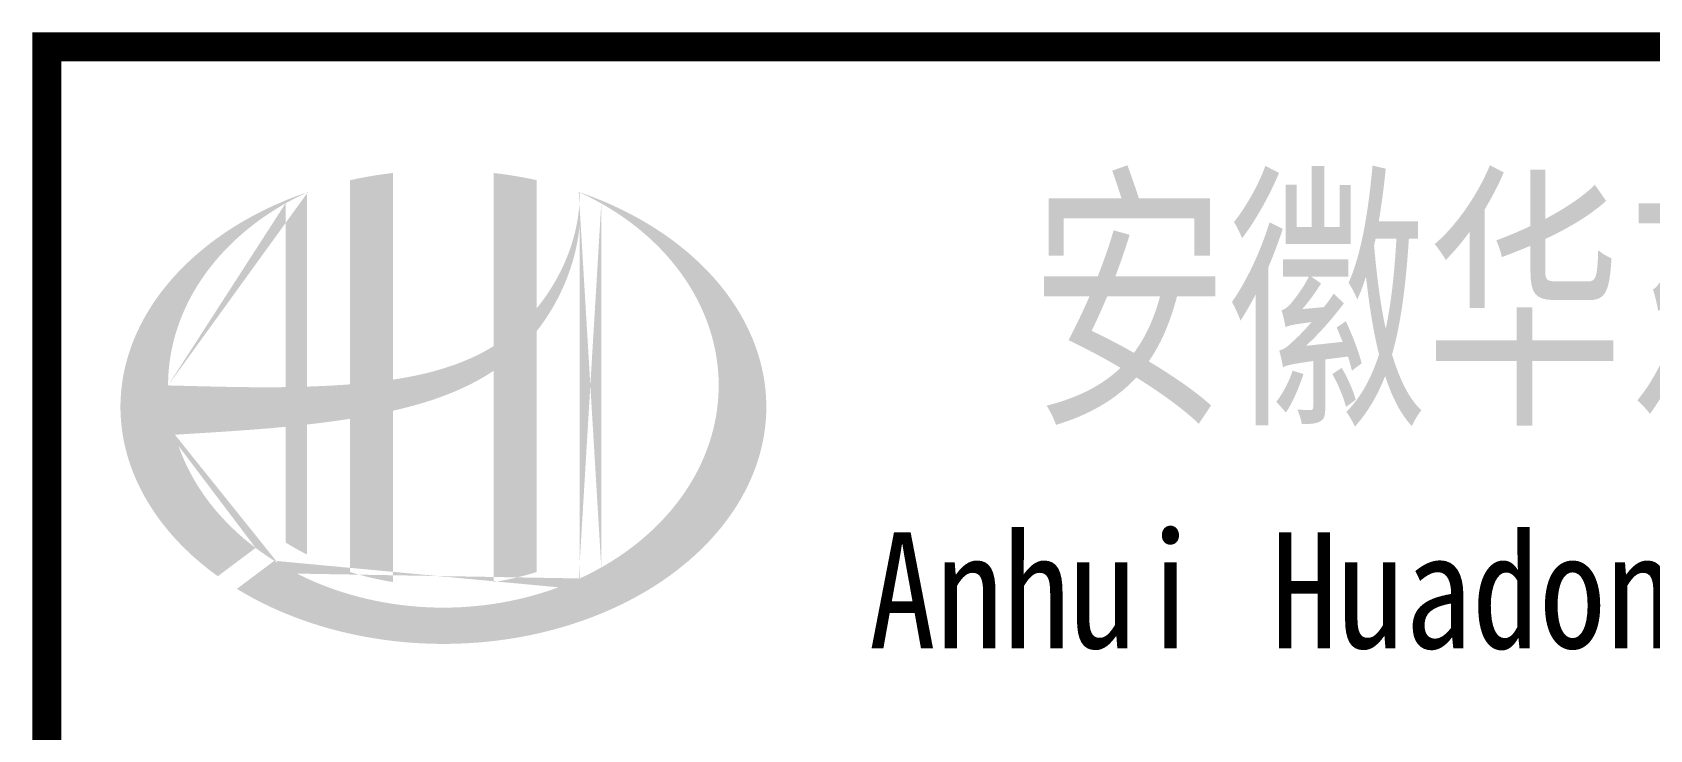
# Model space of a CAD drawing. Extents: x 4579863 to 4663963, y -547270 to -273670.
# Drawn here: x 4644928 to 4648834, y -411016 to -409332 of the extents above; entities that cross this region are included whole.
import ezdxf
from ezdxf.enums import TextEntityAlignment as Align

# ---------------------------------------------------------------- set-up
doc = ezdxf.new("R2010")
doc.units = 0
doc.header["$LTSCALE"] = 1000
doc.header["$MEASUREMENT"] = 0
doc.layers.get('0').update_dxf_attribs({"linetype": 'CONTINUOUS'})
doc.styles.add('ECEC_TQ_S', font='')
doc.styles.get('ECEC_TQ_S').set_extended_font_data('SimSun')

msp = doc.modelspace()

# ---------------------------------------------------------------- hatches: boundary and pattern name
h = msp.add_hatch(color=256)
edge = h.paths.add_edge_path()
edge.add_spline(control_points=[(4645799.3, -410245.8), (4645805.4, -410244.5), (4645811.5, -410243), (4645860.6, -410231.1), (4645903.2, -410218.2), (4645978.2, -410187), (4646011.1, -410170.1), (4646042, -410149.5)], knot_values=[61.629012, 61.629012, 61.629012, 61.629012, 63.330431, 63.330431, 75.353634, 75.353634, 85.398649, 85.398649, 85.398649, 85.398649], degree=3, periodic=0)
edge.add_line((4646042, -410149.5), (4646042, -410659.7))
edge.add_spline(control_points=[(4646042, -410659.7), (4646059.1, -410657), (4646076.1, -410653.6), (4646110.9, -410645.6), (4646128.6, -410640.7), (4646146, -410635.3)], knot_values=[4.908456, 4.908456, 4.908456, 4.908456, 4.992821, 4.992821, 5.083034, 5.083034, 5.083034, 5.083034], degree=3, periodic=0)
edge.add_line((4646146, -410635.3), (4646146, -410053.9))
edge.add_spline(control_points=[(4646146, -410053.9), (4646154.6, -410042.9), (4646162.8, -410031.6), (4646188.9, -409991.9), (4646204.6, -409961.9), (4646233.8, -409889.2), (4646245, -409845.4), (4646249.7, -409800.1), (4646249.8, -409798.8), (4646250, -409797.5)], knot_values=[97.991744, 97.991744, 97.991744, 97.991744, 101.64219, 101.64219, 110.337975, 110.337975, 121.934322, 121.934322, 122.270691, 122.270691, 122.270691, 122.270691], degree=3, periodic=0)
edge.add_line((4646250, -409797.5), (4646250, -409727.1))
edge.add_spline(control_points=[(4646250, -409727.1), (4646249.9, -409734.7), (4646249.5, -409742.4), (4646249, -409750.1)], knot_values=[126.194075, 126.194075, 126.194075, 126.194075, 128.396762, 128.396762, 128.396762, 128.396762], degree=3, periodic=0)
edge.add_spline(control_points=[(4646249, -409750.1), (4646248.5, -409756.3), (4646247.9, -409762.5), (4646247.1, -409768.7)], knot_values=[124.417049, 124.417049, 124.417049, 124.417049, 126.194075, 126.194075, 126.194075, 126.194075], degree=3, periodic=0)
edge.add_spline(control_points=[(4646247.1, -409768.7), (4646245.9, -409777.8), (4646244.5, -409787), (4646242.7, -409796.1)], knot_values=[121.80529, 121.80529, 121.80529, 121.80529, 124.417049, 124.417049, 124.417049, 124.417049], degree=3, periodic=0)
edge.add_spline(control_points=[(4646242.7, -409796.1), (4646240.3, -409808.2), (4646237.4, -409820.3), (4646233.9, -409832.4)], knot_values=[118.31574, 118.31574, 118.31574, 118.31574, 121.80529, 121.80529, 121.80529, 121.80529], degree=3, periodic=0)
edge.add_spline(control_points=[(4646233.9, -409832.4), (4646230.4, -409844.5), (4646226.3, -409856.5), (4646221.8, -409868.4)], knot_values=[114.795988, 114.795988, 114.795988, 114.795988, 118.31574, 118.31574, 118.31574, 118.31574], degree=3, periodic=0)
edge.add_spline(control_points=[(4646221.8, -409868.4), (4646217.3, -409880.1), (4646212.3, -409891.6), (4646206.9, -409902.9)], knot_values=[111.329641, 111.329641, 111.329641, 111.329641, 114.795988, 114.795988, 114.795988, 114.795988], degree=3, periodic=0)
edge.add_spline(control_points=[(4646206.9, -409902.9), (4646201.4, -409914.5), (4646195.3, -409925.8), (4646188.9, -409936.9)], knot_values=[107.79529, 107.79529, 107.79529, 107.79529, 111.329641, 111.329641, 111.329641, 111.329641], degree=3, periodic=0)
edge.add_spline(control_points=[(4646188.9, -409936.9), (4646182.6, -409947.7), (4646175.9, -409958.3), (4646168.7, -409968.5)], knot_values=[104.343579, 104.343579, 104.343579, 104.343579, 107.79529, 107.79529, 107.79529, 107.79529], degree=3, periodic=0)
edge.add_spline(control_points=[(4646168.7, -409968.5), (4646161.5, -409978.9), (4646153.9, -409989), (4646146, -409998.7)], knot_values=[100.8507, 100.8507, 100.8507, 100.8507, 104.343579, 104.343579, 104.343579, 104.343579], degree=3, periodic=0)
edge.add_line((4646146, -409998.7), (4646146, -409689.4))
edge.add_spline(control_points=[(4646146, -409689.4), (4646111.9, -409681.8), (4646077.1, -409676), (4646042, -409671.9)], knot_values=[4.423999, 4.423999, 4.423999, 4.423999, 4.558741, 4.558741, 4.558741, 4.558741], degree=3, periodic=0)
edge.add_line((4646042, -409671.9), (4646042, -410090))
edge.add_spline(control_points=[(4646042, -410090), (4645970, -410134.6), (4645885.8, -410157.8), (4645799.3, -410170.8)], knot_values=[63.246215, 63.246215, 63.246215, 63.246215, 87.689124, 87.689124, 87.689124, 87.689124], degree=3, periodic=0)
edge.add_line((4645799.3, -410170.8), (4645799.3, -409671.9))
edge.add_spline(control_points=[(4645799.3, -409671.9), (4645764.1, -409676), (4645729.4, -409681.8), (4645695.3, -409689.4)], knot_values=[4.866038, 4.866038, 4.866038, 4.866038, 5.000777, 5.000777, 5.000777, 5.000777], degree=3, periodic=0)
edge.add_line((4645695.3, -409689.4), (4645695.3, -410182.2))
edge.add_spline(control_points=[(4645695.3, -410182.2), (4645693.6, -410182.4), (4645658.7, -410185), (4645624.1, -410186.7), (4645591.3, -410187.8)], knot_values=[43.657356, 43.657356, 43.657356, 43.657356, 44.134253, 53.497092, 53.497092, 53.497092, 53.497092], degree=3, periodic=0)
edge.add_line((4645591.3, -410187.8), (4645591.3, -409718.7))
edge.add_spline(control_points=[(4645591.3, -409718.7), (4645574.3, -409724.5), (4645557.5, -409730.8), (4645541.1, -409737.5)], knot_values=[5.14157, 5.14157, 5.14157, 5.14157, 5.212921, 5.212921, 5.212921, 5.212921], degree=3, periodic=0)
edge.add_spline(control_points=[(4645541.1, -409737.5), (4645534.2, -409740.4), (4645527.3, -409743.3), (4645495.1, -409757.4), (4645470.6, -409769.7), (4645447.1, -409782.9)], knot_values=[5.212921, 5.212921, 5.212921, 5.212921, 5.24296, 5.24296, 5.355623, 5.355623, 5.355623, 5.355623], degree=3, periodic=0)
edge.add_spline(control_points=[(4645447.1, -409782.9), (4645432.2, -409791.3), (4645417.8, -409800), (4645403.8, -409809.1)], knot_values=[5.355623, 5.355623, 5.355623, 5.355623, 5.426974, 5.426974, 5.426974, 5.426974], degree=3, periodic=0)
edge.add_spline(control_points=[(4645403.8, -409809.1), (4645396.4, -409813.9), (4645389.1, -409818.9), (4645375.6, -409828.3), (4645369.4, -409832.9), (4645363.2, -409837.5)], knot_values=[5.426974, 5.426974, 5.426974, 5.426974, 5.464765, 5.464765, 5.498325, 5.498325, 5.498325, 5.498325], degree=3, periodic=0)
edge.add_spline(control_points=[(4645363.2, -409837.5), (4645337.2, -409857), (4645313.1, -409877.9), (4645291.2, -409899.9)], knot_values=[5.498325, 5.498325, 5.498325, 5.498325, 5.641027, 5.641027, 5.641027, 5.641027], degree=3, periodic=0)
edge.add_spline(control_points=[(4645291.2, -409899.9), (4645284.2, -409906.9), (4645277.4, -409914), (4645257, -409936.6), (4645244.1, -409952.4), (4645232.3, -409968.6)], knot_values=[5.641027, 5.641027, 5.641027, 5.641027, 5.686569, 5.686569, 5.783729, 5.783729, 5.783729, 5.783729], degree=3, periodic=0)
edge.add_spline(control_points=[(4645232.3, -409968.6), (4645217.2, -409989.4), (4645203.9, -410010.8), (4645190.8, -410035.7), (4645189.2, -410038.9), (4645187.6, -410042.1)], knot_values=[5.783729, 5.783729, 5.783729, 5.783729, 5.908374, 5.908374, 5.92643, 5.92643, 5.92643, 5.92643], degree=3, periodic=0)
edge.add_spline(control_points=[(4645187.6, -410042.1), (4645175.1, -410067.2), (4645165.1, -410092.8), (4645157.6, -410118.8)], knot_values=[5.92643, 5.92643, 5.92643, 5.92643, 6.069132, 6.069132, 6.069132, 6.069132], degree=3, periodic=0)
edge.add_spline(control_points=[(4645157.6, -410118.8), (4645154.4, -410129.9), (4645151.6, -410141), (4645146.2, -410167.2), (4645144, -410182.2), (4645142.5, -410197.3)], knot_values=[6.069132, 6.069132, 6.069132, 6.069132, 6.130179, 6.130179, 6.211834, 6.211834, 6.211834, 6.211834], degree=3, periodic=0)
edge.add_spline(control_points=[(4645142.5, -410197.3), (4645141.3, -410210.5), (4645140.6, -410223.7), (4645140.6, -410236.9)], knot_values=[6.211834, 6.211834, 6.211834, 6.211834, 6.283185, 6.283185, 6.283185, 6.283185], degree=3, periodic=0)
edge.add_spline(control_points=[(4645140.6, -410236.9), (4645140.6, -410246.2), (4645140.9, -410255.5), (4645141.6, -410264.9)], knot_values=[6.283185, 6.283185, 6.283185, 6.283185, 6.333655, 6.333655, 6.333655, 6.333655], degree=3, periodic=0)
edge.add_spline(control_points=[(4645141.6, -410264.9), (4645142.8, -410283.5), (4645145.3, -410302.1), (4645149.1, -410320.6)], knot_values=[6.333655, 6.333655, 6.333655, 6.333655, 6.434594, 6.434594, 6.434594, 6.434594], degree=3, periodic=0)
edge.add_spline(control_points=[(4645149.1, -410320.6), (4645149.4, -410321.8), (4645149.6, -410323.1), (4645153.5, -410341.6), (4645158.3, -410358.7), (4645164.2, -410375.8)], knot_values=[6.434594, 6.434594, 6.434594, 6.434594, 6.441278, 6.441278, 6.535532, 6.535532, 6.535532, 6.535532], degree=3, periodic=0)
edge.add_spline(control_points=[(4645164.2, -410375.8), (4645170.4, -410394), (4645177.9, -410412), (4645186.7, -410429.8)], knot_values=[6.535532, 6.535532, 6.535532, 6.535532, 6.636471, 6.636471, 6.636471, 6.636471], degree=3, periodic=0)
edge.add_spline(control_points=[(4645186.7, -410429.8), (4645188.9, -410434.3), (4645191.2, -410438.8), (4645200.5, -410456.4), (4645208.2, -410469.4), (4645216.6, -410482.3)], knot_values=[6.636471, 6.636471, 6.636471, 6.636471, 6.661894, 6.661894, 6.73741, 6.73741, 6.73741, 6.73741], degree=3, periodic=0)
edge.add_spline(control_points=[(4645216.6, -410482.3), (4645227.8, -410499.5), (4645240.1, -410516.3), (4645253.7, -410532.6)], knot_values=[6.73741, 6.73741, 6.73741, 6.73741, 6.838349, 6.838349, 6.838349, 6.838349], degree=3, periodic=0)
edge.add_spline(control_points=[(4645253.7, -410532.6), (4645259.6, -410539.8), (4645265.7, -410546.9), (4645280.3, -410562.8), (4645288.8, -410571.6), (4645297.7, -410580.3)], knot_values=[6.838349, 6.838349, 6.838349, 6.838349, 6.88251, 6.88251, 6.939288, 6.939288, 6.939288, 6.939288], degree=3, periodic=0)
edge.add_spline(control_points=[(4645297.7, -410580.3), (4645313.4, -410595.7), (4645330.3, -410610.5), (4645348.2, -410624.7)], knot_values=[6.939288, 6.939288, 6.939288, 6.939288, 7.040227, 7.040227, 7.040227, 7.040227], degree=3, periodic=0)
edge.add_spline(control_points=[(4645348.2, -410624.7), (4645357.2, -410631.8), (4645366.3, -410638.7), (4645375.8, -410645.5)], knot_values=[7.040227, 7.040227, 7.040227, 7.040227, 7.090696, 7.090696, 7.090696, 7.090696], degree=3, periodic=0)
edge.add_line((4645375.8, -410645.5), (4645467, -410577.1))
edge.add_ellipse((4645920.6, -410184.9), major_axis=(665, 0), ratio=0.806676, start_angle=192.819, end_angle=226.9853, ccw=False)
edge.add_spline(control_points=[(4645272.2, -410303.9), (4645296.2, -410302.4), (4645320.3, -410301), (4645409, -410295.4), (4645473.8, -410291.1), (4645539.3, -410284.8)], knot_values=[11.398263, 11.398263, 11.398263, 11.398263, 18.40729, 18.40729, 37.18094, 37.18094, 37.18094, 37.18094], degree=3, periodic=0)
edge.add_line((4645539.3, -410284.8), (4645539.3, -410563.9))
edge.add_spline(control_points=[(4645539.3, -410563.9), (4645542.9, -410566.1), (4645546.4, -410568.3), (4645563.4, -410578.5), (4645577.2, -410586.1), (4645591.3, -410593.2)], knot_values=[4.049945, 4.049945, 4.049945, 4.049945, 4.072021, 4.072021, 4.153257, 4.153257, 4.153257, 4.153257], degree=3, periodic=0)
edge.add_line((4645591.3, -410593.2), (4645591.3, -410279.3))
edge.add_spline(control_points=[(4645591.3, -410279.3), (4645623.5, -410275.7), (4645655.9, -410271.4), (4645690.7, -410266.1), (4645693, -410265.7), (4645695.3, -410265.4)], knot_values=[42.135009, 42.135009, 42.135009, 42.135009, 51.307228, 51.307228, 51.948574, 51.948574, 51.948574, 51.948574], degree=3, periodic=0)
edge.add_line((4645695.3, -410265.4), (4645695.3, -410635.3))
edge.add_spline(control_points=[(4645695.3, -410635.3), (4645728.9, -410645.8), (4645763.8, -410654), (4645799.3, -410659.7)], knot_values=[4.34174, 4.34174, 4.34174, 4.34174, 4.516316, 4.516316, 4.516316, 4.516316], degree=3, periodic=0)
edge.add_line((4645799.3, -410659.7), (4645799.3, -410245.8))
edge = h.paths.add_edge_path(flags=16)
edge.add_ellipse((4645920.6, -410184.9), major_axis=(665, 0), ratio=0.806676, start_angle=124.9875, end_angle=179.999, ccw=False)
edge.add_line((4645539.3, -409745.4), (4645539.3, -410189))
edge.add_spline(control_points=[(4645539.3, -410189), (4645444, -410190.3), (4645350, -410187.2), (4645255.6, -410184.9)], knot_values=[11.27373, 11.27373, 11.27373, 11.27373, 38.687513, 38.687513, 38.687513, 38.687513], degree=3, periodic=0)
edge = h.paths.add_edge_path()
edge.add_spline(control_points=[(4645421.8, -410676), (4645452.8, -410695), (4645486, -410712.3), (4645570.6, -410749.5), (4645623.9, -410767.3), (4645734.6, -410793.9), (4645792.1, -410802.6), (4645908.2, -410810.4), (4645966.9, -410809.5), (4646082.5, -410798), (4646139.3, -410787.5), (4646248.4, -410757.4), (4646300.5, -410737.9), (4646397.4, -410691), (4646442.2, -410663.7), (4646522.1, -410602.7), (4646557.3, -410569.1), (4646616.6, -410497.7), (4646640.7, -410459.8), (4646677.1, -410381.7), (4646689.4, -410341.4), (4646702, -410260.2), (4646702.3, -410219.3), (4646690.8, -410137.8), (4646679, -410097.3), (4646643.4, -410018.5), (4646619.6, -409980.3), (4646560.8, -409908.2), (4646525.7, -409874.2), (4646445.9, -409812.6), (4646401.2, -409784.9), (4646320, -409745.1), (4646285.6, -409730.9), (4646250, -409718.6)], knot_values=[0.886421, 0.886421, 0.886421, 0.886421, 1.040557, 1.040557, 1.261172, 1.261172, 1.481788, 1.481788, 1.702404, 1.702404, 1.92302, 1.92302, 2.143636, 2.143636, 2.364252, 2.364252, 2.584868, 2.584868, 2.805484, 2.805484, 3.026099, 3.026099, 3.246715, 3.246715, 3.46852, 3.46852, 3.690325, 3.690325, 3.91213, 3.91213, 4.133935, 4.133935, 4.283209, 4.283209, 4.283209, 4.283209], degree=3, periodic=0)
edge.add_line((4646250, -409718.6), (4646250, -409718.7))
edge.add_spline(control_points=[(4646250, -409718.8), (4646250, -409721.6), (4646250, -409724.3), (4646250, -409727.1)], knot_values=[128.396762, 128.396762, 128.396762, 128.396762, 129.192193, 129.192193, 129.192193, 129.192193], degree=3, periodic=0)
edge.add_line((4646250, -409727.1), (4646250, -410650.9))
edge.add_ellipse((4645920.6, -410184.9), major_axis=(665, 0), ratio=0.806676, start_angle=232.1054, end_angle=299.6833, ccw=False)
edge.add_line((4645512.2, -410608.2), (4645421.8, -410676))
edge = h.paths.add_edge_path(flags=16)
edge.add_ellipse((4645920.6, -410184.9), major_axis=(665, 0), ratio=0.806676, start_angle=304.9875, end_angle=415.0121, ccw=False)
edge.add_line((4646302, -410624.4), (4646302, -409745.4))
h = msp.add_hatch(color=256)
edge = h.paths.add_edge_path()
edge.add_spline(control_points=[(4645799.3, -410245.8), (4645805.4, -410244.5), (4645811.5, -410243), (4645860.6, -410231.1), (4645903.2, -410218.2), (4645978.2, -410187), (4646011.1, -410170.1), (4646042, -410149.5)], knot_values=[61.629012, 61.629012, 61.629012, 61.629012, 63.330431, 63.330431, 75.353634, 75.353634, 85.398649, 85.398649, 85.398649, 85.398649], degree=3, periodic=0)
edge.add_line((4646042, -410149.5), (4646042, -410659.7))
edge.add_spline(control_points=[(4646042, -410659.7), (4646059.1, -410657), (4646076.1, -410653.6), (4646110.9, -410645.6), (4646128.6, -410640.7), (4646146, -410635.3)], knot_values=[4.908456, 4.908456, 4.908456, 4.908456, 4.992821, 4.992821, 5.083034, 5.083034, 5.083034, 5.083034], degree=3, periodic=0)
edge.add_line((4646146, -410635.3), (4646146, -410053.9))
edge.add_spline(control_points=[(4646146, -410053.9), (4646154.6, -410042.9), (4646162.8, -410031.6), (4646188.9, -409991.9), (4646204.6, -409961.9), (4646233.8, -409889.2), (4646245, -409845.4), (4646249.7, -409800.1), (4646249.8, -409798.8), (4646250, -409797.5)], knot_values=[97.991744, 97.991744, 97.991744, 97.991744, 101.64219, 101.64219, 110.337975, 110.337975, 121.934322, 121.934322, 122.270691, 122.270691, 122.270691, 122.270691], degree=3, periodic=0)
edge.add_line((4646250, -409797.5), (4646250, -409727.1))
edge.add_spline(control_points=[(4646250, -409727.1), (4646249.9, -409734.7), (4646249.5, -409742.4), (4646249, -409750.1)], knot_values=[126.194075, 126.194075, 126.194075, 126.194075, 128.396762, 128.396762, 128.396762, 128.396762], degree=3, periodic=0)
edge.add_spline(control_points=[(4646249, -409750.1), (4646248.5, -409756.3), (4646247.9, -409762.5), (4646247.1, -409768.7)], knot_values=[124.417049, 124.417049, 124.417049, 124.417049, 126.194075, 126.194075, 126.194075, 126.194075], degree=3, periodic=0)
edge.add_spline(control_points=[(4646247.1, -409768.7), (4646245.9, -409777.8), (4646244.5, -409787), (4646242.7, -409796.1)], knot_values=[121.80529, 121.80529, 121.80529, 121.80529, 124.417049, 124.417049, 124.417049, 124.417049], degree=3, periodic=0)
edge.add_spline(control_points=[(4646242.7, -409796.1), (4646240.3, -409808.2), (4646237.4, -409820.3), (4646233.9, -409832.4)], knot_values=[118.31574, 118.31574, 118.31574, 118.31574, 121.80529, 121.80529, 121.80529, 121.80529], degree=3, periodic=0)
edge.add_spline(control_points=[(4646233.9, -409832.4), (4646230.4, -409844.5), (4646226.3, -409856.5), (4646221.8, -409868.4)], knot_values=[114.795988, 114.795988, 114.795988, 114.795988, 118.31574, 118.31574, 118.31574, 118.31574], degree=3, periodic=0)
edge.add_spline(control_points=[(4646221.8, -409868.4), (4646217.3, -409880.1), (4646212.3, -409891.6), (4646206.9, -409902.9)], knot_values=[111.329641, 111.329641, 111.329641, 111.329641, 114.795988, 114.795988, 114.795988, 114.795988], degree=3, periodic=0)
edge.add_spline(control_points=[(4646206.9, -409902.9), (4646201.4, -409914.5), (4646195.3, -409925.8), (4646188.9, -409936.9)], knot_values=[107.79529, 107.79529, 107.79529, 107.79529, 111.329641, 111.329641, 111.329641, 111.329641], degree=3, periodic=0)
edge.add_spline(control_points=[(4646188.9, -409936.9), (4646182.6, -409947.7), (4646175.9, -409958.3), (4646168.7, -409968.5)], knot_values=[104.343579, 104.343579, 104.343579, 104.343579, 107.79529, 107.79529, 107.79529, 107.79529], degree=3, periodic=0)
edge.add_spline(control_points=[(4646168.7, -409968.5), (4646161.5, -409978.9), (4646153.9, -409989), (4646146, -409998.7)], knot_values=[100.8507, 100.8507, 100.8507, 100.8507, 104.343579, 104.343579, 104.343579, 104.343579], degree=3, periodic=0)
edge.add_line((4646146, -409998.7), (4646146, -409689.4))
edge.add_spline(control_points=[(4646146, -409689.4), (4646111.9, -409681.8), (4646077.1, -409676), (4646042, -409671.9)], knot_values=[4.423999, 4.423999, 4.423999, 4.423999, 4.558741, 4.558741, 4.558741, 4.558741], degree=3, periodic=0)
edge.add_line((4646042, -409671.9), (4646042, -410090))
edge.add_spline(control_points=[(4646042, -410090), (4645970, -410134.6), (4645885.8, -410157.8), (4645799.3, -410170.8)], knot_values=[63.246215, 63.246215, 63.246215, 63.246215, 87.689124, 87.689124, 87.689124, 87.689124], degree=3, periodic=0)
edge.add_line((4645799.3, -410170.8), (4645799.3, -409671.9))
edge.add_spline(control_points=[(4645799.3, -409671.9), (4645764.1, -409676), (4645729.4, -409681.8), (4645695.3, -409689.4)], knot_values=[4.866038, 4.866038, 4.866038, 4.866038, 5.000777, 5.000777, 5.000777, 5.000777], degree=3, periodic=0)
edge.add_line((4645695.3, -409689.4), (4645695.3, -410182.2))
edge.add_spline(control_points=[(4645695.3, -410182.2), (4645693.6, -410182.4), (4645658.7, -410185), (4645624.1, -410186.7), (4645591.3, -410187.8)], knot_values=[43.657356, 43.657356, 43.657356, 43.657356, 44.134253, 53.497092, 53.497092, 53.497092, 53.497092], degree=3, periodic=0)
edge.add_line((4645591.3, -410187.8), (4645591.3, -409718.7))
edge.add_spline(control_points=[(4645591.3, -409718.7), (4645574.3, -409724.5), (4645557.5, -409730.8), (4645541.1, -409737.5)], knot_values=[5.14157, 5.14157, 5.14157, 5.14157, 5.212921, 5.212921, 5.212921, 5.212921], degree=3, periodic=0)
edge.add_spline(control_points=[(4645541.1, -409737.5), (4645534.2, -409740.4), (4645527.3, -409743.3), (4645495.1, -409757.4), (4645470.6, -409769.7), (4645447.1, -409782.9)], knot_values=[5.212921, 5.212921, 5.212921, 5.212921, 5.24296, 5.24296, 5.355623, 5.355623, 5.355623, 5.355623], degree=3, periodic=0)
edge.add_spline(control_points=[(4645447.1, -409782.9), (4645432.2, -409791.3), (4645417.8, -409800), (4645403.8, -409809.1)], knot_values=[5.355623, 5.355623, 5.355623, 5.355623, 5.426974, 5.426974, 5.426974, 5.426974], degree=3, periodic=0)
edge.add_spline(control_points=[(4645403.8, -409809.1), (4645396.4, -409813.9), (4645389.1, -409818.9), (4645375.6, -409828.3), (4645369.4, -409832.9), (4645363.2, -409837.5)], knot_values=[5.426974, 5.426974, 5.426974, 5.426974, 5.464765, 5.464765, 5.498325, 5.498325, 5.498325, 5.498325], degree=3, periodic=0)
edge.add_spline(control_points=[(4645363.2, -409837.5), (4645337.2, -409857), (4645313.1, -409877.9), (4645291.2, -409899.9)], knot_values=[5.498325, 5.498325, 5.498325, 5.498325, 5.641027, 5.641027, 5.641027, 5.641027], degree=3, periodic=0)
edge.add_spline(control_points=[(4645291.2, -409899.9), (4645284.2, -409906.9), (4645277.4, -409914), (4645257, -409936.6), (4645244.1, -409952.4), (4645232.3, -409968.6)], knot_values=[5.641027, 5.641027, 5.641027, 5.641027, 5.686569, 5.686569, 5.783729, 5.783729, 5.783729, 5.783729], degree=3, periodic=0)
edge.add_spline(control_points=[(4645232.3, -409968.6), (4645217.2, -409989.4), (4645203.9, -410010.8), (4645190.8, -410035.7), (4645189.2, -410038.9), (4645187.6, -410042.1)], knot_values=[5.783729, 5.783729, 5.783729, 5.783729, 5.908374, 5.908374, 5.92643, 5.92643, 5.92643, 5.92643], degree=3, periodic=0)
edge.add_spline(control_points=[(4645187.6, -410042.1), (4645175.1, -410067.2), (4645165.1, -410092.8), (4645157.6, -410118.8)], knot_values=[5.92643, 5.92643, 5.92643, 5.92643, 6.069132, 6.069132, 6.069132, 6.069132], degree=3, periodic=0)
edge.add_spline(control_points=[(4645157.6, -410118.8), (4645154.4, -410129.9), (4645151.6, -410141), (4645146.2, -410167.2), (4645144, -410182.2), (4645142.5, -410197.3)], knot_values=[6.069132, 6.069132, 6.069132, 6.069132, 6.130179, 6.130179, 6.211834, 6.211834, 6.211834, 6.211834], degree=3, periodic=0)
edge.add_spline(control_points=[(4645142.5, -410197.3), (4645141.3, -410210.5), (4645140.6, -410223.7), (4645140.6, -410236.9)], knot_values=[6.211834, 6.211834, 6.211834, 6.211834, 6.283185, 6.283185, 6.283185, 6.283185], degree=3, periodic=0)
edge.add_spline(control_points=[(4645140.6, -410236.9), (4645140.6, -410246.2), (4645140.9, -410255.5), (4645141.6, -410264.9)], knot_values=[6.283185, 6.283185, 6.283185, 6.283185, 6.333655, 6.333655, 6.333655, 6.333655], degree=3, periodic=0)
edge.add_spline(control_points=[(4645141.6, -410264.9), (4645142.8, -410283.5), (4645145.3, -410302.1), (4645149.1, -410320.6)], knot_values=[6.333655, 6.333655, 6.333655, 6.333655, 6.434594, 6.434594, 6.434594, 6.434594], degree=3, periodic=0)
edge.add_spline(control_points=[(4645149.1, -410320.6), (4645149.4, -410321.8), (4645149.6, -410323.1), (4645153.5, -410341.6), (4645158.3, -410358.7), (4645164.2, -410375.8)], knot_values=[6.434594, 6.434594, 6.434594, 6.434594, 6.441278, 6.441278, 6.535532, 6.535532, 6.535532, 6.535532], degree=3, periodic=0)
edge.add_spline(control_points=[(4645164.2, -410375.8), (4645170.4, -410394), (4645177.9, -410412), (4645186.7, -410429.8)], knot_values=[6.535532, 6.535532, 6.535532, 6.535532, 6.636471, 6.636471, 6.636471, 6.636471], degree=3, periodic=0)
edge.add_spline(control_points=[(4645186.7, -410429.8), (4645188.9, -410434.3), (4645191.2, -410438.8), (4645200.5, -410456.4), (4645208.2, -410469.4), (4645216.6, -410482.3)], knot_values=[6.636471, 6.636471, 6.636471, 6.636471, 6.661894, 6.661894, 6.73741, 6.73741, 6.73741, 6.73741], degree=3, periodic=0)
edge.add_spline(control_points=[(4645216.6, -410482.3), (4645227.8, -410499.5), (4645240.1, -410516.3), (4645253.7, -410532.6)], knot_values=[6.73741, 6.73741, 6.73741, 6.73741, 6.838349, 6.838349, 6.838349, 6.838349], degree=3, periodic=0)
edge.add_spline(control_points=[(4645253.7, -410532.6), (4645259.6, -410539.8), (4645265.7, -410546.9), (4645280.3, -410562.8), (4645288.8, -410571.6), (4645297.7, -410580.3)], knot_values=[6.838349, 6.838349, 6.838349, 6.838349, 6.88251, 6.88251, 6.939288, 6.939288, 6.939288, 6.939288], degree=3, periodic=0)
edge.add_spline(control_points=[(4645297.7, -410580.3), (4645313.4, -410595.7), (4645330.3, -410610.5), (4645348.2, -410624.7)], knot_values=[6.939288, 6.939288, 6.939288, 6.939288, 7.040227, 7.040227, 7.040227, 7.040227], degree=3, periodic=0)
edge.add_spline(control_points=[(4645348.2, -410624.7), (4645357.2, -410631.8), (4645366.3, -410638.7), (4645375.8, -410645.5)], knot_values=[7.040227, 7.040227, 7.040227, 7.040227, 7.090696, 7.090696, 7.090696, 7.090696], degree=3, periodic=0)
edge.add_line((4645375.8, -410645.5), (4645467, -410577.1))
edge.add_ellipse((4645920.6, -410184.9), major_axis=(665, 0), ratio=0.806676, start_angle=192.819, end_angle=226.9853, ccw=False)
edge.add_spline(control_points=[(4645272.2, -410303.9), (4645296.2, -410302.4), (4645320.3, -410301), (4645409, -410295.4), (4645473.8, -410291.1), (4645539.3, -410284.8)], knot_values=[11.398263, 11.398263, 11.398263, 11.398263, 18.40729, 18.40729, 37.18094, 37.18094, 37.18094, 37.18094], degree=3, periodic=0)
edge.add_line((4645539.3, -410284.8), (4645539.3, -410563.9))
edge.add_spline(control_points=[(4645539.3, -410563.9), (4645542.9, -410566.1), (4645546.4, -410568.3), (4645563.4, -410578.5), (4645577.2, -410586.1), (4645591.3, -410593.2)], knot_values=[4.049945, 4.049945, 4.049945, 4.049945, 4.072021, 4.072021, 4.153257, 4.153257, 4.153257, 4.153257], degree=3, periodic=0)
edge.add_line((4645591.3, -410593.2), (4645591.3, -410279.3))
edge.add_spline(control_points=[(4645591.3, -410279.3), (4645623.5, -410275.7), (4645655.9, -410271.4), (4645690.7, -410266.1), (4645693, -410265.7), (4645695.3, -410265.4)], knot_values=[42.135009, 42.135009, 42.135009, 42.135009, 51.307228, 51.307228, 51.948574, 51.948574, 51.948574, 51.948574], degree=3, periodic=0)
edge.add_line((4645695.3, -410265.4), (4645695.3, -410635.3))
edge.add_spline(control_points=[(4645695.3, -410635.3), (4645728.9, -410645.8), (4645763.8, -410654), (4645799.3, -410659.7)], knot_values=[4.34174, 4.34174, 4.34174, 4.34174, 4.516316, 4.516316, 4.516316, 4.516316], degree=3, periodic=0)
edge.add_line((4645799.3, -410659.7), (4645799.3, -410245.8))
edge = h.paths.add_edge_path(flags=16)
edge.add_ellipse((4645920.6, -410184.9), major_axis=(665, 0), ratio=0.806676, start_angle=124.9875, end_angle=179.999, ccw=False)
edge.add_line((4645539.3, -409745.4), (4645539.3, -410189))
edge.add_spline(control_points=[(4645539.3, -410189), (4645444, -410190.3), (4645350, -410187.2), (4645255.6, -410184.9)], knot_values=[11.27373, 11.27373, 11.27373, 11.27373, 38.687513, 38.687513, 38.687513, 38.687513], degree=3, periodic=0)
edge = h.paths.add_edge_path()
edge.add_spline(control_points=[(4645421.8, -410676), (4645452.8, -410695), (4645486, -410712.3), (4645570.6, -410749.5), (4645623.9, -410767.3), (4645734.6, -410793.9), (4645792.1, -410802.6), (4645908.2, -410810.4), (4645966.9, -410809.5), (4646082.5, -410798), (4646139.3, -410787.5), (4646248.4, -410757.4), (4646300.5, -410737.9), (4646397.4, -410691), (4646442.2, -410663.7), (4646522.1, -410602.7), (4646557.3, -410569.1), (4646616.6, -410497.7), (4646640.7, -410459.8), (4646677.1, -410381.7), (4646689.4, -410341.4), (4646702, -410260.2), (4646702.3, -410219.3), (4646690.8, -410137.8), (4646679, -410097.3), (4646643.4, -410018.5), (4646619.6, -409980.3), (4646560.8, -409908.2), (4646525.7, -409874.2), (4646445.9, -409812.6), (4646401.2, -409784.9), (4646320, -409745.1), (4646285.6, -409730.9), (4646250, -409718.6)], knot_values=[0.886421, 0.886421, 0.886421, 0.886421, 1.040557, 1.040557, 1.261172, 1.261172, 1.481788, 1.481788, 1.702404, 1.702404, 1.92302, 1.92302, 2.143636, 2.143636, 2.364252, 2.364252, 2.584868, 2.584868, 2.805484, 2.805484, 3.026099, 3.026099, 3.246715, 3.246715, 3.46852, 3.46852, 3.690325, 3.690325, 3.91213, 3.91213, 4.133935, 4.133935, 4.283209, 4.283209, 4.283209, 4.283209], degree=3, periodic=0)
edge.add_line((4646250, -409718.6), (4646250, -409718.7))
edge.add_spline(control_points=[(4646250, -409718.8), (4646250, -409721.6), (4646250, -409724.3), (4646250, -409727.1)], knot_values=[128.396762, 128.396762, 128.396762, 128.396762, 129.192193, 129.192193, 129.192193, 129.192193], degree=3, periodic=0)
edge.add_line((4646250, -409727.1), (4646250, -410650.9))
edge.add_ellipse((4645920.6, -410184.9), major_axis=(665, 0), ratio=0.806676, start_angle=232.1054, end_angle=299.6833, ccw=False)
edge.add_line((4645512.2, -410608.2), (4645421.8, -410676))
edge = h.paths.add_edge_path(flags=16)
edge.add_ellipse((4645920.6, -410184.9), major_axis=(665, 0), ratio=0.806676, start_angle=304.9875, end_angle=415.0121, ccw=False)
edge.add_line((4646302, -410624.4), (4646302, -409745.4))

# ---------------------------------------------------------------- linework, layer by layer
at = {"const_width": 70}
msp.add_lwpolyline([(4644962.8, -409367.5), (4644962.8, -415367.5)], dxfattribs=at)
msp.add_lwpolyline([(4662962.8, -409367.5, 70, 70, 0), (4644962.8, -409367.5, 70, 70, 0), (4644962.8, -415367.5, 0, 0, 0)], format="xyseb")

# ---------------------------------------------------------------- texts
at = {"style": 'ECEC_TQ_S'}
for s, height, width, p in [('安徽华东化工医药工程有限责任公司', 500, 0.7, (4651157.7, -409967.5)), ('安徽华东化工医药工程有限责任公司', 500, 0.7, (4651157.7, -409967.5)), ('Anhui Huadong Chemical & Medical Engineering Co.,Ltd', 280, 0.85, (4651157.7, -410717.5)), ('Anhui Huadong Chemical & Medical Engineering Co.,Ltd', 280, 0.85, (4651157.7, -410717.5))]:
    msp.add_text(s, height=height, dxfattribs=dict(at, width=width)).set_placement(p, align=Align.MIDDLE)

doc.saveas('drawing.dxf')
